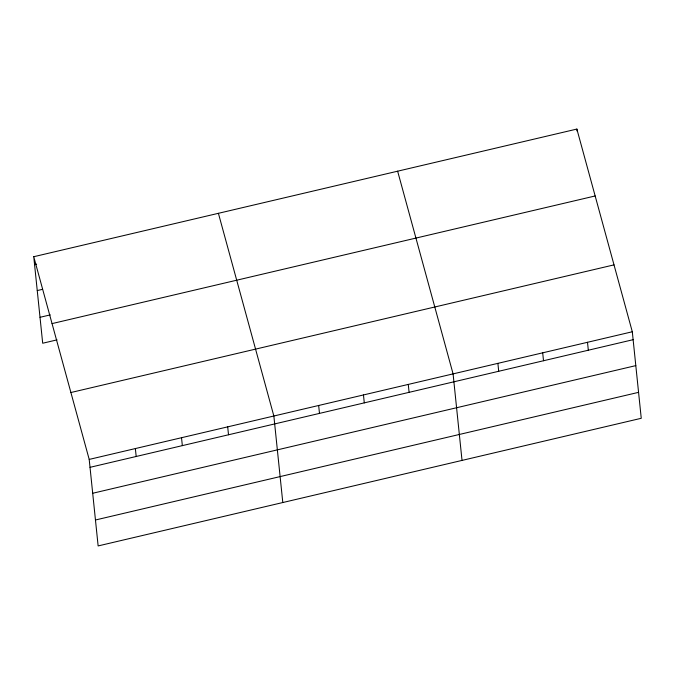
<?xml version="1.0" encoding="UTF-8"?>
<svg xmlns="http://www.w3.org/2000/svg" width="675" height="675" viewBox="0 0 675 675"><rect width="100%" height="100%" fill="white"/><g stroke="black" fill="none" stroke-linecap="round" stroke-linejoin="round"><path stroke-width="1.01" d="M33.75 256.711L576.863 129.068L632.306 331.762L641.25 418.289L98.137 545.932L89.201 459.413L33.75 256.711L42.694 343.238L57.054 339.863M34.568 264.634L36.619 264.153M37.252 290.571L42.382 289.364M40.011 317.301L50.271 314.887M52.051 323.603L595.156 195.961M70.9 392.521L614.014 264.87M89.201 459.413L632.306 331.762M90.02 467.328L633.125 339.685M92.694 493.265L635.808 365.622M95.462 519.995L638.567 392.344M397.634 171.188L453.085 373.891L462.021 460.409M218.405 213.317L273.856 416.011L282.8 502.529M576.863 129.068L577.066 131.043M587.503 342.293L588.322 350.215M542.692 352.823L543.51 360.745M497.888 363.361L498.707 371.275M408.274 384.421L409.092 392.335M363.471 394.951L364.289 402.865M318.659 405.481L319.477 413.395M227.694 426.862L228.513 434.776M181.524 437.712L182.343 445.627M135.363 448.563L136.181 456.477"/></g></svg>
